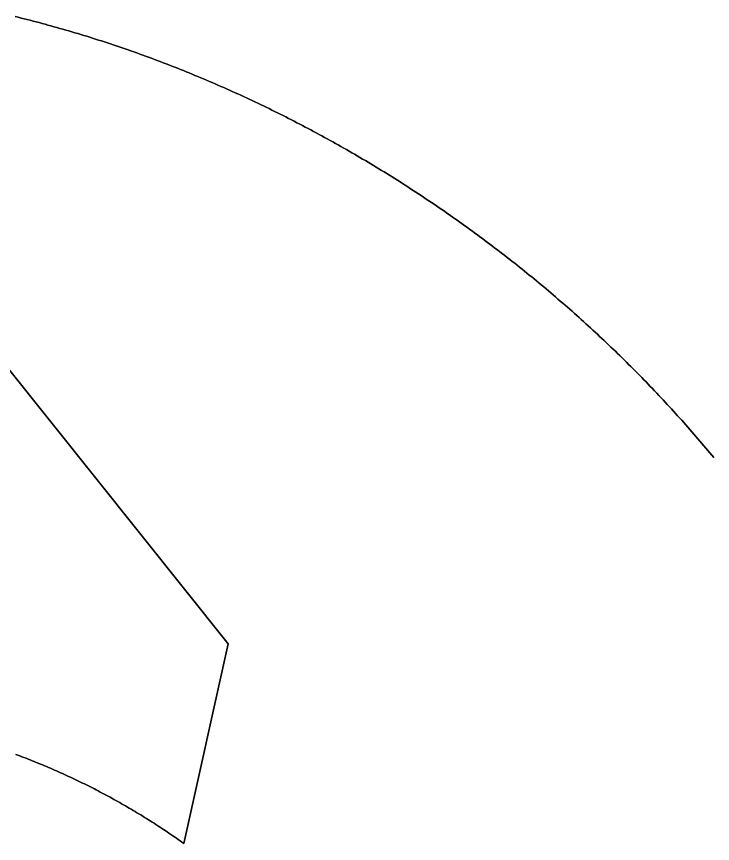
# Model space of a CAD drawing. Header units: millimetres. Extents: x 539514 to 908003, y -69769 to 203909.
# Drawn here: x 774572 to 783711, y 105962 to 116823 of the extents above; entities that cross this region are included whole.
import ezdxf

# ---------------------------------------------------------------- set-up
doc = ezdxf.new("R2010")
doc.units = ezdxf.units.MM
doc.layers.add('CLOSED_AREAS', color=7, linetype='Continuous')
doc.layers.add('REGION_HOLES', color=7, linetype='Continuous')

msp = doc.modelspace()

# ---------------------------------------------------------------- linework, layer by layer
at = {"layer": 'CLOSED_AREAS'}
for points in [[(774552.325, 116822.913), (774591.804, 116813.288), (774631.264, 116803.559), (774670.704, 116793.725), (774710.123, 116783.786), (774749.522, 116773.744), (774788.9, 116763.596), (774828.257, 116753.345), (774867.593, 116742.99), (774906.907, 116732.532), (774946.199, 116721.97), (774985.47, 116711.305), (775024.718, 116700.537), (775063.943, 116689.666), (775103.146, 116678.692), (775142.326, 116667.616), (775181.483, 116656.438), (775220.617, 116645.158), (775259.726, 116633.775), (775298.812, 116622.291), (775337.874, 116610.706), (775376.912, 116599.019), (775415.924, 116587.231), (775454.912, 116575.342), (775493.876, 116563.353), (775532.813, 116551.263), (775571.726, 116539.072), (775610.612, 116526.782), (775649.472, 116514.391), (775688.307, 116501.9), (775727.115, 116489.31), (775765.896, 116476.621), (775804.65, 116463.832), (775843.377, 116450.944), (775882.077, 116437.958), (775920.749, 116424.873), (775959.393, 116411.689), (775998.009, 116398.407), (776036.596, 116385.027), (776075.156, 116371.549), (776113.686, 116357.973), (776152.187, 116344.3), (776190.659, 116330.53), (776229.102, 116316.662), (776267.515, 116302.697), (776305.897, 116288.636), (776344.25, 116274.478), (776382.572, 116260.224), (776420.864, 116245.873), (776459.124, 116231.427), (776497.354, 116216.885), (776535.552, 116202.247), (776573.718, 116187.513), (776611.853, 116172.685), (776649.955, 116157.761), (776688.025, 116142.743), (776726.063, 116127.63), (776764.068, 116112.422), (776802.039, 116097.12), (776839.978, 116081.724), (776877.883, 116066.235), (776915.754, 116050.651), (776953.592, 116034.974), (776991.395, 116019.203), (777029.163, 116003.34), (777066.897, 115987.383), (777104.596, 115971.334), (777142.26, 115955.192), (777179.889, 115938.958), (777217.482, 115922.632), (777255.039, 115906.213), (777292.56, 115889.703), (777330.045, 115873.101), (777367.493, 115856.408), (777404.905, 115839.623), (777442.279, 115822.747), (777479.616, 115805.781), (777516.916, 115788.724), (777554.178, 115771.576), (777591.402, 115754.338), (777628.588, 115737.01), (777665.735, 115719.592), (777702.844, 115702.084), (777739.913, 115684.487), (777776.944, 115666.801), (777813.935, 115649.025), (777850.887, 115631.16), (777887.799, 115613.207), (777924.671, 115595.165), (777961.502, 115577.034), (777998.293, 115558.816), (778035.044, 115540.509), (778071.753, 115522.115), (778108.421, 115503.632), (778145.047, 115485.063), (778181.632, 115466.406), (778218.175, 115447.662), (778254.676, 115428.831), (778291.134, 115409.914), (778327.55, 115390.91), (778363.922, 115371.82), (778400.252, 115352.644), (778436.538, 115333.381), (778472.781, 115314.033), (778508.98, 115294.6), (778545.134, 115275.081), (778581.245, 115255.477), (778617.311, 115235.788), (778653.332, 115216.014), (778689.308, 115196.155), (778725.239, 115176.213), (778761.125, 115156.186), (778796.965, 115136.074), (778832.758, 115115.88), (778868.506, 115095.601), (778904.207, 115075.239), (778939.862, 115054.794), (778975.47, 115034.265), (779011.031, 115013.654), (779046.544, 114992.96), (779082.01, 114972.184), (779117.428, 114951.325), (779152.798, 114930.384), (779188.119, 114909.362), (779223.392, 114888.257), (779258.617, 114867.071), (779293.792, 114845.803), (779328.918, 114824.455), (779363.995, 114803.025), (779399.022, 114781.515), (779433.999, 114759.924), (779468.926, 114738.252), (779503.802, 114716.501), (779538.628, 114694.669), (779573.403, 114672.757), (779608.127, 114650.766), (779642.8, 114628.696), (779677.421, 114606.546), (779711.99, 114584.317), (779746.507, 114562.009), (779780.972, 114539.622), (779815.385, 114517.157), (779849.744, 114494.614), (779884.051, 114471.992), (779918.305, 114449.293), (779952.505, 114426.515), (779986.651, 114403.66), (780020.744, 114380.728), (780054.782, 114357.719), (780088.766, 114334.632), (780122.695, 114311.469), (780156.57, 114288.229), (780190.389, 114264.913), (780224.153, 114241.521), (780257.862, 114218.052), (780291.514, 114194.508), (780325.111, 114170.888), (780358.651, 114147.192), (780392.135, 114123.422), (780425.562, 114099.576), (780458.933, 114075.655), (780492.246, 114051.659), (780525.501, 114027.589), (780558.699, 114003.445), (780591.839, 113979.227), (780624.921, 113954.934), (780657.945, 113930.568), (780690.91, 113906.128), (780723.816, 113881.615), (780756.663, 113857.029), (780789.45, 113832.369), (780822.178, 113807.637), (780854.847, 113782.832), (780887.455, 113757.955), (780920.003, 113733.005), (780952.491, 113707.984), (780984.918, 113682.89), (781017.284, 113657.725), (781049.588, 113632.489), (781081.832, 113607.181), (781114.013, 113581.802), (781146.133, 113556.352), (781178.191, 113530.832), (781210.186, 113505.24), (781242.119, 113479.579), (781273.989, 113453.847), (781305.795, 113428.046), (781337.539, 113402.174), (781369.219, 113376.233), (781400.835, 113350.223), (781432.387, 113324.143), (781463.875, 113297.995), (781495.298, 113271.778), (781526.657, 113245.491), (781557.951, 113219.137), (781589.18, 113192.714), (781620.343, 113166.224), (781651.44, 113139.665), (781682.472, 113113.039), (781713.438, 113086.345), (781744.337, 113059.584), (781775.169, 113032.755), (781805.935, 113005.86), (781836.634, 112978.898), (781867.265, 112951.87), (781897.829, 112924.775), (781928.326, 112897.614), (781958.754, 112870.387), (781989.114, 112843.094), (782019.405, 112815.736), (782049.628, 112788.312), (782079.782, 112760.823), (782109.867, 112733.269), (782139.882, 112705.651), (782169.827, 112677.967), (782199.703, 112650.219), (782229.509, 112622.407), (782259.244, 112594.531), (782288.909, 112566.591), (782318.503, 112538.587), (782348.026, 112510.52), (782377.477, 112482.389), (782406.857, 112454.195), (782436.166, 112425.938), (782465.402, 112397.619), (782494.566, 112369.237), (782523.658, 112340.793), (782552.677, 112312.286), (782581.623, 112283.718), (782610.496, 112255.087), (782639.296, 112226.396), (782668.021, 112197.642), (782696.673, 112168.828), (782725.251, 112139.952), (782753.755, 112111.016), (782782.184, 112082.019), (782810.538, 112052.961), (782838.817, 112023.843), (782867.021, 111994.665), (782895.15, 111965.428), (782923.203, 111936.13), (782951.179, 111906.773), (782979.08, 111877.357), (783006.904, 111847.881), (783034.651, 111818.347), (783062.322, 111788.754), (783089.915, 111759.102), (783117.431, 111729.392), (783144.869, 111699.624), (783172.23, 111669.797), (783199.512, 111639.913), (783226.716, 111609.972), (783253.842, 111579.973), (783280.889, 111549.916), (783307.856, 111519.803), (783334.745, 111489.633), (783361.554, 111459.406), (783388.283, 111429.122), (783414.932, 111398.783), (783441.501, 111368.387), (783467.99, 111337.935), (783494.398, 111307.428), (783520.725, 111276.865), (783546.971, 111246.247), (783573.135, 111215.573), (783599.218, 111184.845), (783625.219, 111154.062), (783651.138, 111123.224), (783676.975, 111092.332), (783702.729, 111061.386), (783728.401, 111030.386)], [(783728.401, 111030.386), (783702.729, 111061.386), (783676.975, 111092.332), (783651.138, 111123.224), (783625.219, 111154.062), (783599.218, 111184.845), (783573.135, 111215.573), (783546.971, 111246.247), (783520.725, 111276.865), (783494.398, 111307.428), (783467.99, 111337.935), (783441.501, 111368.387), (783414.932, 111398.783), (783388.283, 111429.122), (783361.554, 111459.406), (783334.745, 111489.633), (783307.856, 111519.803), (783280.889, 111549.916), (783253.842, 111579.973), (783226.716, 111609.972), (783199.512, 111639.913), (783172.23, 111669.797), (783144.869, 111699.624), (783117.431, 111729.392), (783089.915, 111759.102), (783062.322, 111788.754), (783034.651, 111818.347), (783006.904, 111847.881), (782979.08, 111877.357), (782951.179, 111906.773), (782923.203, 111936.13), (782895.15, 111965.428), (782867.021, 111994.665), (782838.817, 112023.843), (782810.538, 112052.961), (782782.184, 112082.019), (782753.755, 112111.016), (782725.251, 112139.952), (782696.673, 112168.828), (782668.021, 112197.642), (782639.296, 112226.396), (782610.496, 112255.087), (782581.623, 112283.718), (782552.677, 112312.286), (782523.658, 112340.793), (782494.566, 112369.237), (782465.402, 112397.619), (782436.166, 112425.938), (782406.857, 112454.195), (782377.477, 112482.389), (782348.026, 112510.52), (782318.503, 112538.587), (782288.909, 112566.591), (782259.244, 112594.531), (782229.509, 112622.407), (782199.703, 112650.219), (782169.827, 112677.967), (782139.882, 112705.651), (782109.867, 112733.269), (782079.782, 112760.823), (782049.628, 112788.312), (782019.405, 112815.736), (781989.114, 112843.094), (781958.754, 112870.387), (781928.326, 112897.614), (781897.829, 112924.775), (781867.265, 112951.87), (781836.634, 112978.898), (781805.935, 113005.86), (781775.169, 113032.755), (781744.337, 113059.584), (781713.438, 113086.345), (781682.472, 113113.039), (781651.44, 113139.665), (781620.343, 113166.224), (781589.18, 113192.714), (781557.951, 113219.137), (781526.657, 113245.491), (781495.298, 113271.778), (781463.875, 113297.995), (781432.387, 113324.143), (781400.835, 113350.223), (781369.219, 113376.233), (781337.539, 113402.174), (781305.795, 113428.046), (781273.989, 113453.847), (781242.119, 113479.579), (781210.186, 113505.24), (781178.191, 113530.832), (781146.133, 113556.352), (781114.013, 113581.802), (781081.832, 113607.181), (781049.588, 113632.489), (781017.284, 113657.725), (780984.918, 113682.89), (780952.491, 113707.984), (780920.003, 113733.005), (780887.455, 113757.955), (780854.847, 113782.832), (780822.178, 113807.637), (780789.45, 113832.369), (780756.663, 113857.029), (780723.816, 113881.615), (780690.91, 113906.128), (780657.945, 113930.568), (780624.921, 113954.934), (780591.839, 113979.227), (780558.699, 114003.445), (780525.501, 114027.589), (780492.246, 114051.659), (780458.933, 114075.655), (780425.562, 114099.576), (780392.135, 114123.422), (780358.651, 114147.192), (780325.111, 114170.888), (780291.514, 114194.508), (780257.862, 114218.052), (780224.153, 114241.521), (780190.389, 114264.913), (780156.57, 114288.229), (780122.695, 114311.469), (780088.766, 114334.632), (780054.782, 114357.719), (780020.744, 114380.728), (779986.651, 114403.66), (779952.505, 114426.515), (779918.305, 114449.293), (779884.051, 114471.992), (779849.744, 114494.614), (779815.385, 114517.157), (779780.972, 114539.622), (779746.507, 114562.009), (779711.99, 114584.317), (779677.421, 114606.546), (779642.8, 114628.696), (779608.127, 114650.766), (779573.403, 114672.757), (779538.628, 114694.669), (779503.802, 114716.501), (779468.926, 114738.252), (779433.999, 114759.924), (779399.022, 114781.515), (779363.995, 114803.025), (779328.918, 114824.455), (779293.792, 114845.803), (779258.617, 114867.071), (779223.392, 114888.257), (779188.119, 114909.362), (779152.798, 114930.384), (779117.428, 114951.325), (779082.01, 114972.184), (779046.544, 114992.96), (779011.031, 115013.654), (778975.47, 115034.265), (778939.862, 115054.794), (778904.207, 115075.239), (778868.506, 115095.601), (778832.758, 115115.88), (778796.965, 115136.074), (778761.125, 115156.186), (778725.239, 115176.213), (778689.308, 115196.155), (778653.332, 115216.014), (778617.311, 115235.788), (778581.245, 115255.477), (778545.134, 115275.081), (778508.98, 115294.6), (778472.781, 115314.033), (778436.538, 115333.381), (778400.252, 115352.644), (778363.922, 115371.82), (778327.55, 115390.91), (778291.134, 115409.914), (778254.676, 115428.831), (778218.175, 115447.662), (778181.632, 115466.406), (778145.047, 115485.063), (778108.421, 115503.632), (778071.753, 115522.115), (778035.044, 115540.509), (777998.293, 115558.816), (777961.502, 115577.034), (777924.671, 115595.165), (777887.799, 115613.207), (777850.887, 115631.16), (777813.935, 115649.025), (777776.944, 115666.801), (777739.913, 115684.487), (777702.844, 115702.084), (777665.735, 115719.592), (777628.588, 115737.01), (777591.402, 115754.338), (777554.178, 115771.576), (777516.916, 115788.724), (777479.616, 115805.781), (777442.279, 115822.747), (777404.905, 115839.623), (777367.493, 115856.408), (777330.045, 115873.101), (777292.56, 115889.703), (777255.039, 115906.213), (777217.482, 115922.632), (777179.889, 115938.958), (777142.26, 115955.192), (777104.596, 115971.334), (777066.897, 115987.383), (777029.163, 116003.34), (776991.395, 116019.203), (776953.592, 116034.974), (776915.754, 116050.651), (776877.883, 116066.235), (776839.978, 116081.724), (776802.039, 116097.12), (776764.068, 116112.422), (776726.063, 116127.63), (776688.025, 116142.743), (776649.955, 116157.761), (776611.853, 116172.685), (776573.718, 116187.513), (776535.552, 116202.247), (776497.354, 116216.885), (776459.124, 116231.427), (776420.864, 116245.873), (776382.572, 116260.224), (776344.25, 116274.478), (776305.897, 116288.636), (776267.515, 116302.697), (776229.102, 116316.662), (776190.659, 116330.53), (776152.187, 116344.3), (776113.686, 116357.973), (776075.156, 116371.549), (776036.596, 116385.027), (775998.009, 116398.407), (775959.393, 116411.689), (775920.749, 116424.873), (775882.077, 116437.958), (775843.377, 116450.944), (775804.65, 116463.832), (775765.896, 116476.621), (775727.115, 116489.31), (775688.307, 116501.9), (775649.472, 116514.391), (775610.612, 116526.782), (775571.726, 116539.072), (775532.813, 116551.263), (775493.876, 116563.353), (775454.912, 116575.342), (775415.924, 116587.231), (775376.912, 116599.019), (775337.874, 116610.706), (775298.812, 116622.291), (775259.726, 116633.775), (775220.617, 116645.158), (775181.483, 116656.438), (775142.326, 116667.616), (775103.146, 116678.692), (775063.943, 116689.666), (775024.718, 116700.537), (774985.47, 116711.305), (774946.199, 116721.97), (774906.907, 116732.532), (774867.593, 116742.99), (774828.257, 116753.345), (774788.9, 116763.596), (774749.522, 116773.744), (774710.123, 116783.786), (774670.704, 116793.725), (774631.264, 116803.559), (774591.804, 116813.288), (774552.325, 116822.913)], [(774561.784, 107132.099), (774588.906, 107122.025), (774615.995, 107111.871), (774643.05, 107101.634), (774670.071, 107091.317), (774697.059, 107080.918), (774724.013, 107070.437), (774750.933, 107059.875), (774777.819, 107049.231), (774804.671, 107038.505), (774831.49, 107027.698), (774858.274, 107016.808), (774885.025, 107005.837), (774911.741, 106994.783), (774938.424, 106983.648), (774965.072, 106972.431), (774991.687, 106961.131), (775018.268, 106949.749), (775044.814, 106938.285), (775071.326, 106926.738), (775097.805, 106915.11), (775124.249, 106903.398), (775150.658, 106891.604), (775177.034, 106879.728), (775203.376, 106867.769), (775229.683, 106855.727), (775255.956, 106843.603), (775282.194, 106831.395), (775308.399, 106819.105), (775334.569, 106806.732), (775360.704, 106794.276), (775386.805, 106781.737), (775412.872, 106769.114), (775438.904, 106756.409), (775464.902, 106743.62), (775490.865, 106730.749), (775516.794, 106717.793), (775542.688, 106704.755), (775568.548, 106691.632), (775594.373, 106678.427), (775620.164, 106665.138), (775645.92, 106651.765), (775671.641, 106638.308), (775697.327, 106624.768), (775722.979, 106611.144), (775748.596, 106597.436), (775774.178, 106583.644), (775799.726, 106569.768), (775825.238, 106555.808), (775850.716, 106541.764), (775876.159, 106527.636), (775901.567, 106513.424), (775926.94, 106499.127), (775952.279, 106484.746), (775977.582, 106470.28), (776002.85, 106455.73), (776028.083, 106441.096), (776053.282, 106426.377), (776078.445, 106411.573), (776103.573, 106396.685), (776128.666, 106381.712), (776153.724, 106366.654), (776178.746, 106351.511), (776203.734, 106336.284), (776228.686, 106320.971), (776253.603, 106305.573), (776278.485, 106290.09), (776303.332, 106274.522), (776328.143, 106258.869), (776352.919, 106243.131), (776377.66, 106227.307), (776402.365, 106211.398), (776427.035, 106195.403), (776451.669, 106179.323), (776476.268, 106163.157), (776500.831, 106146.905), (776525.359, 106130.568), (776549.852, 106114.145), (776574.309, 106097.637), (776598.73, 106081.042), (776623.116, 106064.362), (776647.466, 106047.595), (776671.781, 106030.743), (776696.059, 106013.804), (776720.303, 105996.779), (776744.51, 105979.668), (776768.682, 105962.471), (777351.651, 108585.831), (773853.837, 112958.097)]]:
    msp.add_lwpolyline(points, dxfattribs=at)
at = {"layer": 'REGION_HOLES'}
msp.add_lwpolyline([(773853.837, 112958.097), (777351.651, 108585.831), (776768.682, 105962.471), (776744.51, 105979.668), (776720.303, 105996.779), (776696.059, 106013.804), (776671.781, 106030.743), (776647.466, 106047.595), (776623.116, 106064.362), (776598.73, 106081.042), (776574.309, 106097.637), (776549.852, 106114.145), (776525.359, 106130.568), (776500.831, 106146.905), (776476.268, 106163.157), (776451.669, 106179.323), (776427.035, 106195.403), (776402.365, 106211.398), (776377.66, 106227.307), (776352.919, 106243.131), (776328.143, 106258.869), (776303.332, 106274.522), (776278.485, 106290.09), (776253.603, 106305.573), (776228.686, 106320.971), (776203.734, 106336.284), (776178.746, 106351.511), (776153.724, 106366.654), (776128.666, 106381.712), (776103.573, 106396.685), (776078.445, 106411.573), (776053.282, 106426.377), (776028.083, 106441.096), (776002.85, 106455.73), (775977.582, 106470.28), (775952.279, 106484.746), (775926.94, 106499.127), (775901.567, 106513.424), (775876.159, 106527.636), (775850.716, 106541.764), (775825.238, 106555.808), (775799.726, 106569.768), (775774.178, 106583.644), (775748.596, 106597.436), (775722.979, 106611.144), (775697.327, 106624.768), (775671.641, 106638.308), (775645.92, 106651.765), (775620.164, 106665.138), (775594.373, 106678.427), (775568.548, 106691.632), (775542.688, 106704.755), (775516.794, 106717.793), (775490.865, 106730.749), (775464.902, 106743.62), (775438.904, 106756.409), (775412.872, 106769.114), (775386.805, 106781.737), (775360.704, 106794.276), (775334.569, 106806.732), (775308.399, 106819.105), (775282.194, 106831.395), (775255.956, 106843.603), (775229.683, 106855.727), (775203.376, 106867.769), (775177.034, 106879.728), (775150.658, 106891.604), (775124.249, 106903.398), (775097.805, 106915.11), (775071.326, 106926.738), (775044.814, 106938.285), (775018.268, 106949.749), (774991.687, 106961.131), (774965.072, 106972.431), (774938.424, 106983.648), (774911.741, 106994.783), (774885.025, 107005.837), (774858.274, 107016.808), (774831.49, 107027.698), (774804.671, 107038.505), (774777.819, 107049.231), (774750.933, 107059.875), (774724.013, 107070.437), (774697.059, 107080.918), (774670.071, 107091.317), (774643.05, 107101.634), (774615.995, 107111.871), (774588.906, 107122.025), (774561.784, 107132.099)], dxfattribs=at)

doc.saveas('drawing.dxf')
